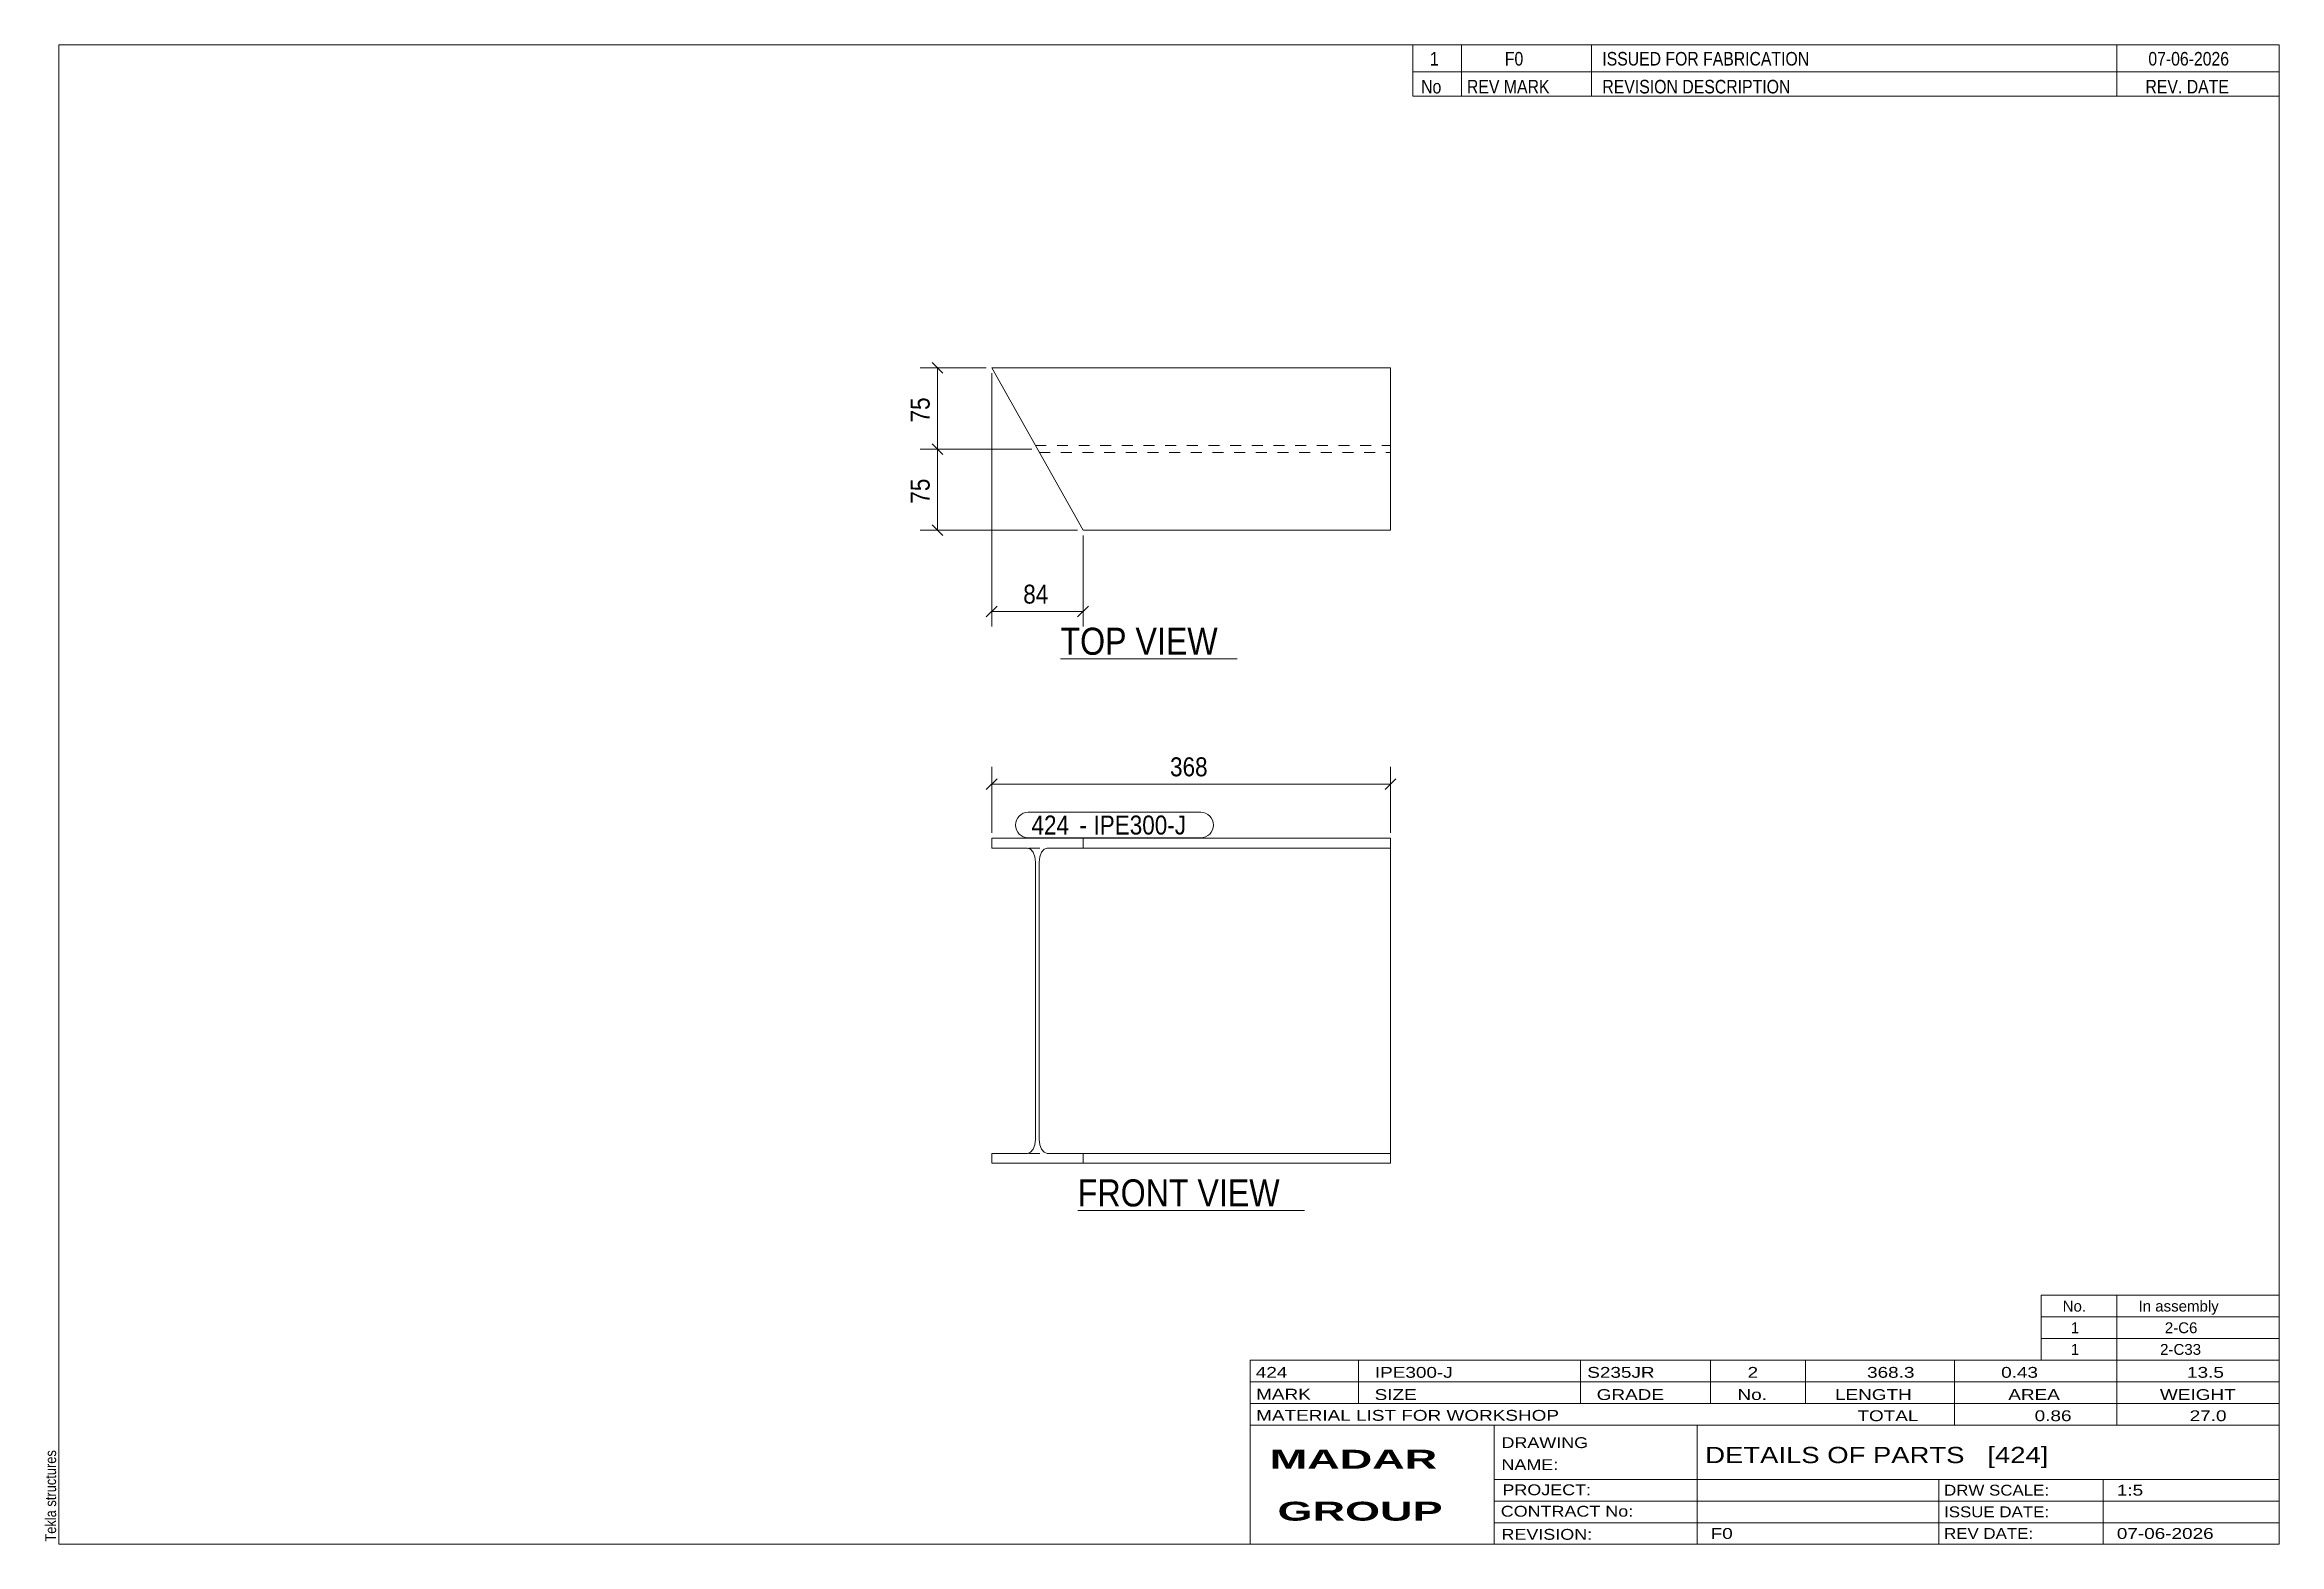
# Model space of a CAD drawing. Header units: millimetres. Extents: x 2 to 415, y 5 to 282.
import ezdxf

# ---------------------------------------------------------------- set-up
doc = ezdxf.new("R2010")
doc.units = ezdxf.units.MM
doc.linetypes.add('XKITLINE00', pattern=[0])
doc.linetypes.add('XKITLINE02', pattern=[4, 2, -2])
for name, color, linetype, lineweight in [('Dimensions', 7, 'Continuous', 0), ('DrawingSheet', 5, 'Continuous', 0), ('OtherObjectType', 7, 'Continuous', 0), ('Part', 2, 'Continuous', 0), ('PartMark', 7, 'Continuous', 0)]:
    doc.layers.add(name, color=color, linetype=linetype, lineweight=lineweight)
doc.styles.add('ARIAL', font='ARIAL.TTF')
doc.styles.add('ARIAL_BOLD', font='ARIALBD.TTF')
doc.styles.add('ARIAL_NARROW', font='ARIALN.TTF')

# ---------------------------------------------------------------- blocks, each defined once
blk = doc.blocks.new('*A1')
at = {"layer": 'Part', "color": 2, "linetype": 'XKITLINE00', "lineweight": 0}
for p, q in [((250.91, 135.41), (177.25, 135.41)), ((177.25, 133.61), (177.25, 135.41)), ((183.85, 133.61), (177.25, 133.61)), ((183.85, 133.61), (184.41, 133.41)), ((184.41, 133.41), (184.88, 132.85)), ((184.88, 132.85), (185.2, 132.01)), ((186.15, 132.01), (186.47, 132.85)), ((186.47, 132.85), (186.94, 133.41)), ((186.94, 133.41), (187.5, 133.61)), ((250.91, 133.61), (187.5, 133.61)), ((194.11, 133.61), (194.11, 135.41)), ((250.91, 79.81), (250.91, 135.41)), ((185.2, 132.01), (185.31, 131.01)), ((185.31, 79.81), (185.31, 131.01)), ((186.04, 131.01), (186.15, 132.01)), ((186.04, 79.81), (186.04, 131.01)), ((185.2, 78.82), (184.88, 77.97)), ((185.31, 79.81), (185.2, 78.82)), ((186.15, 78.82), (186.04, 79.81)), ((186.47, 77.97), (186.15, 78.82)), ((250.91, 77.21), (250.91, 79.81)), ((177.25, 75.41), (177.25, 77.21)), ((183.85, 77.21), (177.25, 77.21)), ((250.91, 75.41), (177.25, 75.41)), ((184.41, 77.41), (183.85, 77.21)), ((184.88, 77.97), (184.41, 77.41)), ((186.94, 77.41), (186.47, 77.97)), ((187.5, 77.21), (186.94, 77.41)), ((250.91, 77.21), (187.5, 77.21)), ((194.11, 75.41), (194.11, 77.21)), ((250.91, 75.41), (250.91, 77.21))]:
    blk.add_line(p, q, dxfattribs=at)
at = {"layer": 'Part', "color": 7, "linetype": 'XKITLINE02', "lineweight": 0}
for p, q in [((194.11, 133.61), (183.85, 133.61)), ((250.91, 77.41), (250.91, 78.82)), ((194.11, 77.21), (183.85, 77.21)), ((250.91, 77.21), (250.91, 77.41))]:
    blk.add_line(p, q, dxfattribs=at)
blk = doc.blocks.new('*A2')
at = {"layer": 'Part', "color": 2, "linetype": 'XKITLINE00', "lineweight": 0}
for p, q in [((250.91, 222.31), (177.25, 222.31)), ((194.11, 192.31), (177.25, 222.31)), ((250.91, 222.31), (250.91, 192.31)), ((250.91, 192.31), (194.11, 192.31))]:
    blk.add_line(p, q, dxfattribs=at)
at = {"layer": 'Part', "color": 7, "linetype": 'XKITLINE02', "lineweight": 0}
for p, q in [((185.31, 207.96), (250.91, 207.96)), ((186.04, 206.66), (250.91, 206.66))]:
    blk.add_line(p, q, dxfattribs=at)
blk = doc.blocks.new('*A3')
at = {"layer": 'DrawingSheet', "color": 5, "linetype": 'XKITLINE00', "lineweight": 0}
for p, q in [((415, 282), (5, 282)), ((5, 282), (5, 5)), ((415, 5), (415, 282)), ((5, 5), (415, 5))]:
    blk.add_line(p, q, dxfattribs=at)
at = {"layer": 'DrawingSheet', "color": 5, "style": 'ARIAL', "width": 0.85}
blk.add_text('Tekla structures', height=2, rotation=90, dxfattribs=at).set_placement((4.5, 5.5))
blk = doc.blocks.new('*A4')
at = {"layer": 'OtherObjectType', "color": 7, "linetype": 'XKITLINE00', "lineweight": 0}
for p, q in [((371, 51), (415, 51)), ((371, 47), (371, 51)), ((385, 47), (385, 51)), ((415, 47), (415, 51)), ((371, 47), (415, 47)), ((371, 43), (371, 47)), ((385, 43), (385, 47)), ((415, 43), (415, 47)), ((371, 43), (415, 43)), ((371, 39), (371, 43)), ((385, 39), (385, 43)), ((415, 39), (415, 43)), ((371, 39), (415, 39))]:
    blk.add_line(p, q, dxfattribs=at)
at = {"layer": 'OtherObjectType', "color": 7, "style": 'ARIAL_NARROW', "width": 1.211571}
for s, p in [('No.', (375, 48)), ('In assembly', (389, 48)), ('1', (376.5, 44)), ('2-C6', (393.86, 44)), ('1', (376.5, 40)), ('2-C33', (392.99, 40))]:
    blk.add_text(s, height=2, dxfattribs=at).set_placement(p)
blk = doc.blocks.new('*A5')
at = {"layer": 'OtherObjectType', "color": 7, "linetype": 'XKITLINE00', "lineweight": 0}
for p, q in [((255, 282), (415, 282)), ((415, 282), (255, 282)), ((255, 282), (255, 277)), ((264, 282), (264, 277)), ((288, 282), (288, 277)), ((385, 282), (385, 277)), ((415, 282), (415, 277)), ((255, 277), (415, 277)), ((255, 277), (255, 272.5)), ((255, 277), (415, 277)), ((264, 277), (264, 272.5)), ((288, 277), (288, 272.5)), ((385, 277), (385, 272.5)), ((415, 277), (415, 272.5)), ((415, 272.5), (255, 272.5))]:
    blk.add_line(p, q, dxfattribs=at)
at = {"layer": 'OtherObjectType', "color": 7, "style": 'ARIAL_NARROW'}
for s, width, p in [('1', 1.017001, (258.16, 278.15)), ('F0', 1.017001, (272, 278.15)), ('ISSUED FOR FABRICATION', 1.017001, (290, 278.15)), ('07-06-2026', 1.017001, (390.82, 278.15)), ('No', 1.02, (256.54, 273)), ('REV MARK', 1.02, (265, 273)), ('REVISION DESCRIPTION', 1.02, (290, 273)), ('REV. DATE', 1.02, (390.28, 273))]:
    blk.add_text(s, height=2.5, dxfattribs=dict(at, width=width)).set_placement(p)
blk = doc.blocks.new('*A6')
at = {"layer": 'OtherObjectType', "color": 7, "linetype": 'XKITLINE00', "lineweight": 0}
for p, q in [((225, 39), (415, 39)), ((225, 39), (225, 35)), ((225, 39), (415, 39)), ((245, 35), (245, 39)), ((286, 35), (286, 39)), ((310, 35), (310, 39)), ((327.5, 35), (327.5, 39)), ((355, 35), (355, 39)), ((385, 35), (385, 39)), ((415, 35), (415, 39)), ((225, 35), (415, 35)), ((225, 35), (225, 5)), ((225, 35), (415, 35)), ((245, 31), (245, 35)), ((286, 31), (286, 35)), ((310, 31), (310, 35)), ((327.5, 31), (327.5, 35)), ((355, 31), (355, 35)), ((385, 31), (385, 35)), ((415, 31), (415, 35)), ((225, 31), (415, 31)), ((355, 27), (355, 31)), ((385, 27), (385, 31)), ((415, 27), (415, 31)), ((225, 27), (415, 27)), ((270, 21), (270, 27)), ((307.5, 17), (307.5, 27)), ((415, 21), (415, 27)), ((270, 21), (270, 5)), ((415, 17), (415, 21)), ((270, 17), (415, 17)), ((307.5, 5), (307.5, 17)), ((352.16, 13), (352.16, 17)), ((382.5, 5), (382.5, 17)), ((415, 13), (415, 17)), ((270, 13), (415, 13)), ((352.16, 5), (352.16, 13)), ((415, 9), (415, 13)), ((270, 9), (415, 9)), ((415, 5), (415, 9)), ((225, 5), (415, 5)), ((262.5, 5), (415, 5))]:
    blk.add_line(p, q, dxfattribs=at)
at = {"layer": 'OtherObjectType', "color": 7, "style": 'ARIAL_NARROW'}
for s, height, width, p in [('424', 2, 1.525501, (226.01, 35.76)), ('IPE300-J', 2, 1.525501, (248, 35.76)), ('S235JR', 2, 1.525501, (287.22, 35.76)), ('2', 2, 1.525501, (316.82, 35.76)), ('368.3', 2, 1.525501, (338.88, 35.76)), ('0.43', 2, 1.525501, (363.64, 35.76)), ('13.5', 2, 1.525501, (397.96, 35.76)), ('MARK', 2, 1.525501, (226.08, 31.73)), ('SIZE', 2, 1.525501, (247.96, 31.66)), ('GRADE', 2, 1.525501, (288.96, 31.66)), ('No.', 2, 1.525501, (314.96, 31.66)), ('LENGTH', 2, 1.525501, (332.96, 31.66)), ('AREA', 2, 1.525501, (364.96, 31.66)), ('WEIGHT', 2, 1.525501, (392.96, 31.66)), ('MATERIAL LIST FOR WORKSHOP', 2, 1.525501, (226.08, 27.82)), ('TOTAL', 2, 1.525501, (337.1, 27.75)), ('0.86', 2, 1.525501, (369.83, 27.75)), ('27.0', 2, 1.525501, (398.45, 27.75)), ('DRAWING', 2, 1.445, (271.38, 22.78)), ('NAME:', 2, 1.445, (271.38, 18.72)), ('DETAILS OF PARTS   [424]', 3, 1.474651, (309, 20)), ('PROJECT:', 2, 1.445, (271.55, 14.07)), ('DRW SCALE:', 2, 1.36, (353.1, 14)), ('1:5', 2, 1.525501, (385, 14)), ('CONTRACT No:', 2, 1.445, (271.25, 10.11)), ('ISSUE DATE:', 2, 1.36, (353.1, 10)), ('REVISION:', 2, 1.445, (271.38, 5.84)), ('F0', 2, 1.525501, (310, 6)), ('REV DATE:', 2, 1.36, (353.1, 6)), ('07-06-2026', 2, 1.525501, (385, 6))]:
    blk.add_text(s, height=height, dxfattribs=dict(at, width=width)).set_placement(p)
at = {"layer": 'OtherObjectType', "color": 1, "style": 'ARIAL_BOLD', "width": 1.7}
for s, p in [('MADAR ', (228.58, 18.97)), ('GROUP', (230.03, 9.37))]:
    blk.add_text(s, height=3.5, dxfattribs=at).set_placement(p)
blk = doc.blocks.new('*A7')
at = {"layer": 'Dimensions', "color": 7, "linetype": 'XKITLINE00', "lineweight": 0}
for p, q in [((177.25, 136.41), (177.25, 148.61)), ((250.91, 136.41), (250.91, 148.61)), ((178.24, 146.4), (176.26, 144.42)), ((177.25, 145.41), (250.91, 145.41)), ((251.9, 146.4), (249.92, 144.42))]:
    blk.add_line(p, q, dxfattribs=at)
at = {"layer": 'Dimensions', "color": 3}
for p in [(177.25, 145.41), (250.91, 145.41)]:
    blk.add_point(p, dxfattribs=at)
at = {"layer": 'Dimensions', "color": 3, "style": 'ARIAL', "width": 0.85}
blk.add_text('368', height=3.5, dxfattribs=at).set_placement((210.18, 146.86))
blk = doc.blocks.new('*A8')
at = {"layer": 'PartMark', "color": 7, "linetype": 'XKITLINE00', "lineweight": 0}
for p, q in [((184, 140.21), (215.84, 140.21)), ((184, 135.51), (215.84, 135.51))]:
    blk.add_line(p, q, dxfattribs=at)
for centre, start, end in [((184, 137.86), 90, 270), ((215.84, 137.86), 270, 90)]:
    blk.add_arc(centre, 2.35, start, end, dxfattribs=at)
at = {"layer": 'PartMark', "color": 1, "style": 'ARIAL', "width": 0.85}
blk.add_text('424', height=3.5, dxfattribs=at).set_placement((184.6, 136.11))
at = {"layer": 'PartMark', "color": 3, "style": 'ARIAL', "width": 0.85}
for s, p in [('-', (193.44, 136.11)), ('IPE300-J', (196.04, 136.11))]:
    blk.add_text(s, height=3.5, dxfattribs=at).set_placement(p)
blk = doc.blocks.new('*A9')
at = {"layer": 'OtherObjectType', "color": 7, "linetype": 'XKITLINE00', "lineweight": 0}
blk.add_line((193.15, 66.66), (235, 66.66), dxfattribs=at)
at = {"layer": 'OtherObjectType', "color": 3, "style": 'ARIAL', "width": 0.85}
blk.add_text('FRONT VIEW', height=5, dxfattribs=at).set_placement((193.15, 67.41))
blk = doc.blocks.new('*A10')
at = {"layer": 'Dimensions', "color": 7, "linetype": 'XKITLINE00', "lineweight": 0}
for p, q in [((184.68, 207.31), (164.05, 207.31)), ((166.26, 208.3), (168.24, 206.32)), ((167.25, 192.31), (167.25, 207.31)), ((193.11, 192.31), (164.05, 192.31)), ((166.26, 193.3), (168.24, 191.32))]:
    blk.add_line(p, q, dxfattribs=at)
at = {"layer": 'Dimensions', "color": 3}
for p in [(167.25, 207.31), (167.25, 192.31)]:
    blk.add_point(p, dxfattribs=at)
at = {"layer": 'Dimensions', "color": 3, "style": 'ARIAL', "width": 0.85}
blk.add_text('75', height=3.5, rotation=90.0002, dxfattribs=at).set_placement((165.8, 197.22))
blk = doc.blocks.new('*A11')
at = {"layer": 'Dimensions', "color": 7, "linetype": 'XKITLINE00', "lineweight": 0}
for p, q in [((166.26, 223.3), (168.24, 221.32)), ((176.25, 222.31), (164.05, 222.31)), ((167.25, 207.31), (167.25, 222.31)), ((184.68, 207.31), (164.05, 207.31)), ((166.26, 208.3), (168.24, 206.32))]:
    blk.add_line(p, q, dxfattribs=at)
at = {"layer": 'Dimensions', "color": 3}
for p in [(167.25, 222.31), (167.25, 207.31)]:
    blk.add_point(p, dxfattribs=at)
at = {"layer": 'Dimensions', "color": 3, "style": 'ARIAL', "width": 0.85}
blk.add_text('75', height=3.5, rotation=90.0002, dxfattribs=at).set_placement((165.8, 212.22))
blk = doc.blocks.new('*A12')
at = {"layer": 'Dimensions', "color": 7, "linetype": 'XKITLINE00', "lineweight": 0}
for p, q in [((177.25, 221.31), (177.25, 174.51)), ((194.11, 191.31), (194.11, 174.51)), ((178.24, 178.3), (176.26, 176.32)), ((195.1, 178.3), (193.12, 176.32)), ((177.25, 177.31), (194.11, 177.31))]:
    blk.add_line(p, q, dxfattribs=at)
at = {"layer": 'Dimensions', "color": 3}
for p in [(177.25, 177.31), (194.11, 177.31)]:
    blk.add_point(p, dxfattribs=at)
at = {"layer": 'Dimensions', "color": 3, "style": 'ARIAL', "width": 0.85}
blk.add_text('84', height=3.5, dxfattribs=at).set_placement((183.08, 178.76))
blk = doc.blocks.new('*A13')
at = {"layer": 'OtherObjectType', "color": 7, "linetype": 'XKITLINE00', "lineweight": 0}
blk.add_line((189.95, 168.56), (222.55, 168.56), dxfattribs=at)
at = {"layer": 'OtherObjectType', "color": 3, "style": 'ARIAL', "width": 0.85}
blk.add_text('TOP VIEW', height=5, dxfattribs=at).set_placement((189.95, 169.31))

msp = doc.modelspace()

# ---------------------------------------------------------------- block references
at = {"lineweight": 0}
for name in ['*A3', '*A5', '*A11', '*A12', '*A2', '*A10', '*A13', '*A7', '*A8', '*A1', '*A9', '*A4', '*A6']:
    msp.add_blockref(name, (0, 0), dxfattribs=at)

doc.saveas('drawing.dxf')
